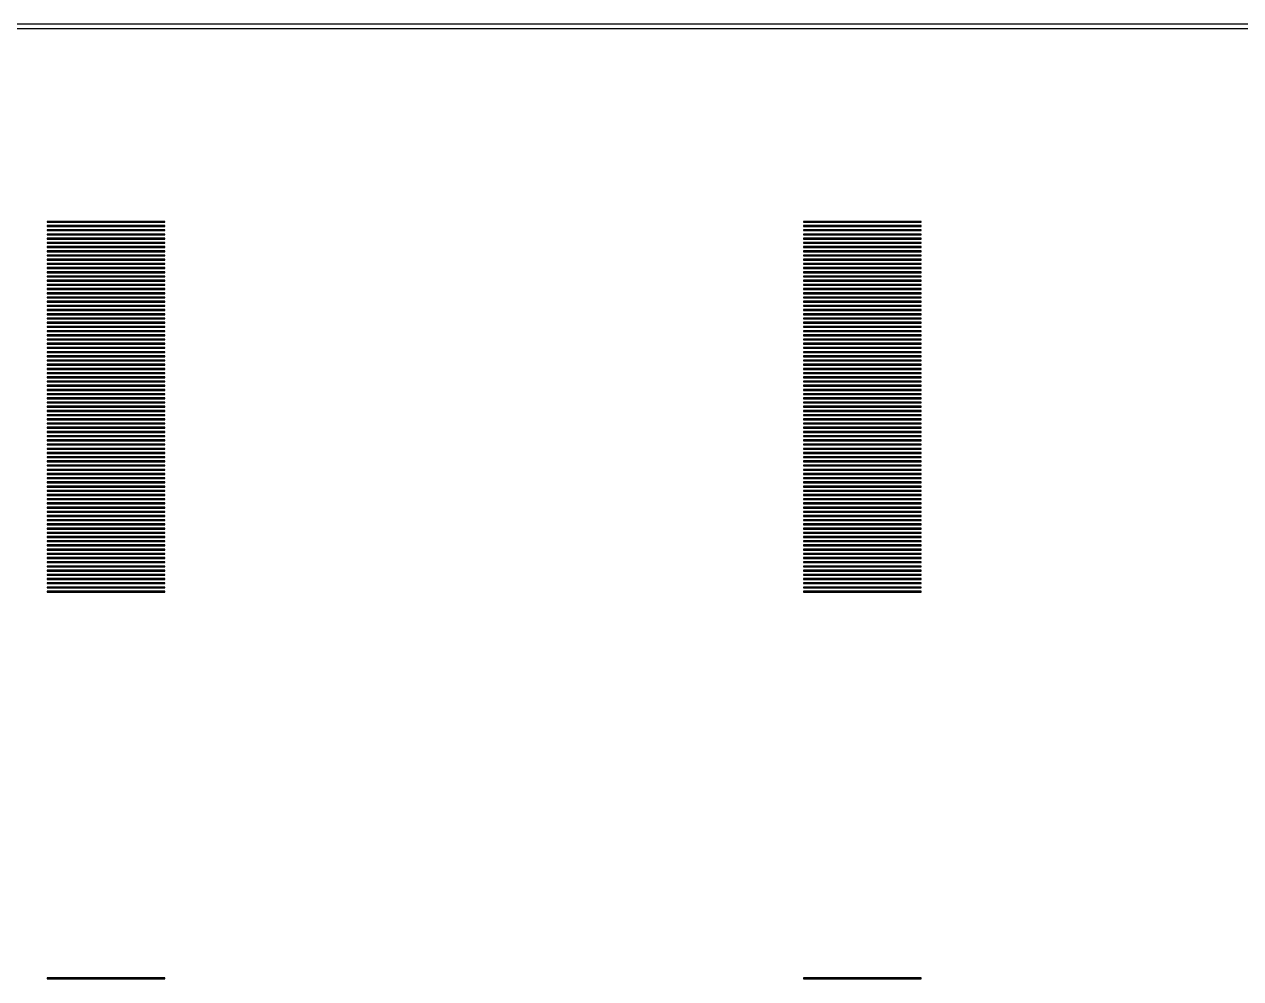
# Model space of a CAD drawing. Extents: x 0 to 54, y 0 to 90.
# Drawn here: x 12.53 to 27, y 78.69 to 90.05 of the extents above; entities that cross this region are included whole.
import ezdxf

# ---------------------------------------------------------------- set-up
doc = ezdxf.new("R2010")
doc.units = 0

msp = doc.modelspace()

# ---------------------------------------------------------------- linework, layer by layer
for p, q in [((54.05, 90.05), (-0.04999, 90.05)), ((0, 90), (54, 90)), ((14.2, 87.705), (12.8, 87.705)), ((12.8, 87.705), (12.8, 87.695)), ((12.8, 87.695), (14.2, 87.695)), ((14.2, 87.695), (14.2, 87.705)), ((23.2, 87.705), (21.8, 87.705)), ((21.8, 87.705), (21.8, 87.695)), ((21.8, 87.695), (23.2, 87.695)), ((23.2, 87.695), (23.2, 87.705)), ((14.2, 87.655), (12.8, 87.655)), ((12.8, 87.655), (12.8, 87.645)), ((12.8, 87.645), (14.2, 87.645)), ((14.2, 87.605), (12.8, 87.605)), ((12.8, 87.605), (12.8, 87.595)), ((12.8, 87.595), (14.2, 87.595)), ((14.2, 87.555), (12.8, 87.555)), ((12.8, 87.555), (12.8, 87.545)), ((14.2, 87.645), (14.2, 87.655)), ((14.2, 87.595), (14.2, 87.605)), ((14.2, 87.545), (14.2, 87.555)), ((23.2, 87.655), (21.8, 87.655)), ((21.8, 87.655), (21.8, 87.645)), ((21.8, 87.645), (23.2, 87.645)), ((23.2, 87.605), (21.8, 87.605)), ((21.8, 87.605), (21.8, 87.595)), ((21.8, 87.595), (23.2, 87.595)), ((23.2, 87.555), (21.8, 87.555)), ((21.8, 87.555), (21.8, 87.545)), ((23.2, 87.645), (23.2, 87.655)), ((23.2, 87.595), (23.2, 87.605)), ((23.2, 87.545), (23.2, 87.555)), ((12.8, 87.545), (14.2, 87.545)), ((14.2, 87.505), (12.8, 87.505)), ((12.8, 87.505), (12.8, 87.495)), ((12.8, 87.495), (14.2, 87.495)), ((14.2, 87.455), (12.8, 87.455)), ((12.8, 87.455), (12.8, 87.445)), ((12.8, 87.445), (14.2, 87.445)), ((14.2, 87.405), (12.8, 87.405)), ((12.8, 87.405), (12.8, 87.395)), ((14.2, 87.495), (14.2, 87.505)), ((14.2, 87.445), (14.2, 87.455)), ((14.2, 87.395), (14.2, 87.405)), ((21.8, 87.545), (23.2, 87.545)), ((23.2, 87.505), (21.8, 87.505)), ((21.8, 87.505), (21.8, 87.495)), ((21.8, 87.495), (23.2, 87.495)), ((23.2, 87.455), (21.8, 87.455)), ((21.8, 87.455), (21.8, 87.445)), ((21.8, 87.445), (23.2, 87.445)), ((23.2, 87.405), (21.8, 87.405)), ((21.8, 87.405), (21.8, 87.395)), ((23.2, 87.495), (23.2, 87.505)), ((23.2, 87.445), (23.2, 87.455)), ((23.2, 87.395), (23.2, 87.405)), ((12.8, 87.395), (14.2, 87.395)), ((14.2, 87.355), (12.8, 87.355)), ((12.8, 87.355), (12.8, 87.345)), ((12.8, 87.345), (14.2, 87.345)), ((14.2, 87.305), (12.8, 87.305)), ((12.8, 87.305), (12.8, 87.295)), ((12.8, 87.295), (14.2, 87.295)), ((14.2, 87.345), (14.2, 87.355)), ((14.2, 87.295), (14.2, 87.305)), ((21.8, 87.395), (23.2, 87.395)), ((23.2, 87.355), (21.8, 87.355)), ((21.8, 87.355), (21.8, 87.345)), ((21.8, 87.345), (23.2, 87.345)), ((23.2, 87.305), (21.8, 87.305)), ((21.8, 87.305), (21.8, 87.295)), ((21.8, 87.295), (23.2, 87.295)), ((23.2, 87.345), (23.2, 87.355)), ((23.2, 87.295), (23.2, 87.305)), ((14.2, 87.255), (12.8, 87.255)), ((12.8, 87.255), (12.8, 87.245)), ((12.8, 87.245), (14.2, 87.245)), ((14.2, 87.205), (12.8, 87.205)), ((12.8, 87.205), (12.8, 87.195)), ((12.8, 87.195), (14.2, 87.195)), ((14.2, 87.155), (12.8, 87.155)), ((12.8, 87.155), (12.8, 87.145)), ((12.8, 87.145), (14.2, 87.145)), ((14.2, 87.245), (14.2, 87.255)), ((14.2, 87.195), (14.2, 87.205)), ((14.2, 87.145), (14.2, 87.155)), ((23.2, 87.255), (21.8, 87.255)), ((21.8, 87.255), (21.8, 87.245)), ((21.8, 87.245), (23.2, 87.245)), ((23.2, 87.205), (21.8, 87.205)), ((21.8, 87.205), (21.8, 87.195)), ((21.8, 87.195), (23.2, 87.195)), ((23.2, 87.155), (21.8, 87.155)), ((21.8, 87.155), (21.8, 87.145)), ((21.8, 87.145), (23.2, 87.145)), ((23.2, 87.245), (23.2, 87.255)), ((23.2, 87.195), (23.2, 87.205)), ((23.2, 87.145), (23.2, 87.155)), ((14.2, 87.105), (12.8, 87.105)), ((12.8, 87.105), (12.8, 87.095)), ((12.8, 87.095), (14.2, 87.095)), ((14.2, 87.055), (12.8, 87.055)), ((12.8, 87.055), (12.8, 87.045)), ((12.8, 87.045), (14.2, 87.045)), ((14.2, 87.005), (12.8, 87.005)), ((12.8, 87.005), (12.8, 86.995)), ((12.8, 86.995), (14.2, 86.995)), ((14.2, 87.095), (14.2, 87.105)), ((14.2, 87.045), (14.2, 87.055)), ((14.2, 86.995), (14.2, 87.005)), ((23.2, 87.105), (21.8, 87.105)), ((21.8, 87.105), (21.8, 87.095)), ((21.8, 87.095), (23.2, 87.095)), ((23.2, 87.055), (21.8, 87.055)), ((21.8, 87.055), (21.8, 87.045)), ((21.8, 87.045), (23.2, 87.045)), ((23.2, 87.005), (21.8, 87.005)), ((21.8, 87.005), (21.8, 86.995)), ((21.8, 86.995), (23.2, 86.995)), ((23.2, 87.095), (23.2, 87.105)), ((23.2, 87.045), (23.2, 87.055)), ((23.2, 86.995), (23.2, 87.005)), ((14.2, 86.955), (12.8, 86.955)), ((12.8, 86.955), (12.8, 86.945)), ((12.8, 86.945), (14.2, 86.945)), ((14.2, 86.905), (12.8, 86.905)), ((12.8, 86.905), (12.8, 86.895)), ((12.8, 86.895), (14.2, 86.895)), ((14.2, 86.855), (12.8, 86.855)), ((12.8, 86.855), (12.8, 86.845)), ((12.8, 86.845), (14.2, 86.845)), ((14.2, 86.945), (14.2, 86.955)), ((14.2, 86.895), (14.2, 86.905)), ((14.2, 86.845), (14.2, 86.855)), ((23.2, 86.955), (21.8, 86.955)), ((21.8, 86.955), (21.8, 86.945)), ((21.8, 86.945), (23.2, 86.945)), ((23.2, 86.905), (21.8, 86.905)), ((21.8, 86.905), (21.8, 86.895)), ((21.8, 86.895), (23.2, 86.895)), ((23.2, 86.855), (21.8, 86.855)), ((21.8, 86.855), (21.8, 86.845)), ((21.8, 86.845), (23.2, 86.845)), ((23.2, 86.945), (23.2, 86.955)), ((23.2, 86.895), (23.2, 86.905)), ((23.2, 86.845), (23.2, 86.855)), ((14.2, 86.805), (12.8, 86.805)), ((12.8, 86.805), (12.8, 86.795)), ((12.8, 86.795), (14.2, 86.795)), ((14.2, 86.755), (12.8, 86.755)), ((12.8, 86.755), (12.8, 86.745)), ((12.8, 86.745), (14.2, 86.745)), ((14.2, 86.705), (12.8, 86.705)), ((12.8, 86.705), (12.8, 86.695)), ((12.8, 86.695), (14.2, 86.695)), ((14.2, 86.795), (14.2, 86.805)), ((14.2, 86.745), (14.2, 86.755)), ((14.2, 86.695), (14.2, 86.705)), ((23.2, 86.805), (21.8, 86.805)), ((21.8, 86.805), (21.8, 86.795)), ((21.8, 86.795), (23.2, 86.795)), ((23.2, 86.755), (21.8, 86.755)), ((21.8, 86.755), (21.8, 86.745)), ((21.8, 86.745), (23.2, 86.745)), ((23.2, 86.705), (21.8, 86.705)), ((21.8, 86.705), (21.8, 86.695)), ((21.8, 86.695), (23.2, 86.695)), ((23.2, 86.795), (23.2, 86.805)), ((23.2, 86.745), (23.2, 86.755)), ((23.2, 86.695), (23.2, 86.705)), ((14.2, 86.655), (12.8, 86.655)), ((12.8, 86.655), (12.8, 86.645)), ((12.8, 86.645), (14.2, 86.645)), ((14.2, 86.605), (12.8, 86.605)), ((12.8, 86.605), (12.8, 86.595)), ((12.8, 86.595), (14.2, 86.595)), ((14.2, 86.555), (12.8, 86.555)), ((12.8, 86.555), (12.8, 86.545)), ((12.8, 86.545), (14.2, 86.545)), ((14.2, 86.645), (14.2, 86.655)), ((14.2, 86.595), (14.2, 86.605)), ((14.2, 86.545), (14.2, 86.555)), ((23.2, 86.655), (21.8, 86.655)), ((21.8, 86.655), (21.8, 86.645)), ((21.8, 86.645), (23.2, 86.645)), ((23.2, 86.605), (21.8, 86.605)), ((21.8, 86.605), (21.8, 86.595)), ((21.8, 86.595), (23.2, 86.595)), ((23.2, 86.555), (21.8, 86.555)), ((21.8, 86.555), (21.8, 86.545)), ((21.8, 86.545), (23.2, 86.545)), ((23.2, 86.645), (23.2, 86.655)), ((23.2, 86.595), (23.2, 86.605)), ((23.2, 86.545), (23.2, 86.555)), ((14.2, 86.505), (12.8, 86.505)), ((12.8, 86.505), (12.8, 86.495)), ((12.8, 86.495), (14.2, 86.495)), ((14.2, 86.455), (12.8, 86.455)), ((12.8, 86.455), (12.8, 86.445)), ((12.8, 86.445), (14.2, 86.445)), ((14.2, 86.405), (12.8, 86.405)), ((12.8, 86.405), (12.8, 86.395)), ((12.8, 86.395), (14.2, 86.395)), ((14.2, 86.495), (14.2, 86.505)), ((14.2, 86.445), (14.2, 86.455)), ((14.2, 86.395), (14.2, 86.405)), ((23.2, 86.505), (21.8, 86.505)), ((21.8, 86.505), (21.8, 86.495)), ((21.8, 86.495), (23.2, 86.495)), ((23.2, 86.455), (21.8, 86.455)), ((21.8, 86.455), (21.8, 86.445)), ((21.8, 86.445), (23.2, 86.445)), ((23.2, 86.405), (21.8, 86.405)), ((21.8, 86.405), (21.8, 86.395)), ((21.8, 86.395), (23.2, 86.395)), ((23.2, 86.495), (23.2, 86.505)), ((23.2, 86.445), (23.2, 86.455)), ((23.2, 86.395), (23.2, 86.405)), ((14.2, 86.355), (12.8, 86.355)), ((12.8, 86.355), (12.8, 86.345)), ((12.8, 86.345), (14.2, 86.345)), ((14.2, 86.305), (12.8, 86.305)), ((12.8, 86.305), (12.8, 86.295)), ((12.8, 86.295), (14.2, 86.295)), ((14.2, 86.255), (12.8, 86.255)), ((12.8, 86.255), (12.8, 86.245)), ((12.8, 86.245), (14.2, 86.245)), ((14.2, 86.345), (14.2, 86.355)), ((14.2, 86.295), (14.2, 86.305)), ((14.2, 86.245), (14.2, 86.255)), ((23.2, 86.355), (21.8, 86.355)), ((21.8, 86.355), (21.8, 86.345)), ((21.8, 86.345), (23.2, 86.345)), ((23.2, 86.305), (21.8, 86.305)), ((21.8, 86.305), (21.8, 86.295)), ((21.8, 86.295), (23.2, 86.295)), ((23.2, 86.255), (21.8, 86.255)), ((21.8, 86.255), (21.8, 86.245)), ((21.8, 86.245), (23.2, 86.245)), ((23.2, 86.345), (23.2, 86.355)), ((23.2, 86.295), (23.2, 86.305)), ((23.2, 86.245), (23.2, 86.255)), ((14.2, 86.205), (12.8, 86.205)), ((12.8, 86.205), (12.8, 86.195)), ((12.8, 86.195), (14.2, 86.195)), ((14.2, 86.155), (12.8, 86.155)), ((12.8, 86.155), (12.8, 86.145)), ((12.8, 86.145), (14.2, 86.145)), ((14.2, 86.105), (12.8, 86.105)), ((12.8, 86.105), (12.8, 86.095)), ((14.2, 86.195), (14.2, 86.205)), ((14.2, 86.145), (14.2, 86.155)), ((14.2, 86.095), (14.2, 86.105)), ((23.2, 86.205), (21.8, 86.205)), ((21.8, 86.205), (21.8, 86.195)), ((21.8, 86.195), (23.2, 86.195)), ((23.2, 86.155), (21.8, 86.155)), ((21.8, 86.155), (21.8, 86.145)), ((21.8, 86.145), (23.2, 86.145)), ((23.2, 86.105), (21.8, 86.105)), ((21.8, 86.105), (21.8, 86.095)), ((23.2, 86.195), (23.2, 86.205)), ((23.2, 86.145), (23.2, 86.155)), ((23.2, 86.095), (23.2, 86.105)), ((12.8, 86.095), (14.2, 86.095)), ((14.2, 86.055), (12.8, 86.055)), ((12.8, 86.055), (12.8, 86.045)), ((12.8, 86.045), (14.2, 86.045)), ((14.2, 86.005), (12.8, 86.005)), ((12.8, 86.005), (12.8, 85.995)), ((12.8, 85.995), (14.2, 85.995)), ((14.2, 85.955), (12.8, 85.955)), ((12.8, 85.955), (12.8, 85.945)), ((14.2, 86.045), (14.2, 86.055)), ((14.2, 85.995), (14.2, 86.005)), ((14.2, 85.945), (14.2, 85.955)), ((21.8, 86.095), (23.2, 86.095)), ((23.2, 86.055), (21.8, 86.055)), ((21.8, 86.055), (21.8, 86.045)), ((21.8, 86.045), (23.2, 86.045)), ((23.2, 86.005), (21.8, 86.005)), ((21.8, 86.005), (21.8, 85.995)), ((21.8, 85.995), (23.2, 85.995)), ((23.2, 85.955), (21.8, 85.955)), ((21.8, 85.955), (21.8, 85.945)), ((23.2, 86.045), (23.2, 86.055)), ((23.2, 85.995), (23.2, 86.005)), ((23.2, 85.945), (23.2, 85.955)), ((12.8, 85.945), (14.2, 85.945)), ((14.2, 85.905), (12.8, 85.905)), ((12.8, 85.905), (12.8, 85.895)), ((12.8, 85.895), (14.2, 85.895)), ((14.2, 85.855), (12.8, 85.855)), ((12.8, 85.855), (12.8, 85.845)), ((12.8, 85.845), (14.2, 85.845)), ((14.2, 85.895), (14.2, 85.905)), ((14.2, 85.845), (14.2, 85.855)), ((21.8, 85.945), (23.2, 85.945)), ((23.2, 85.905), (21.8, 85.905)), ((21.8, 85.905), (21.8, 85.895)), ((21.8, 85.895), (23.2, 85.895)), ((23.2, 85.855), (21.8, 85.855)), ((21.8, 85.855), (21.8, 85.845)), ((21.8, 85.845), (23.2, 85.845)), ((23.2, 85.895), (23.2, 85.905)), ((23.2, 85.845), (23.2, 85.855)), ((14.2, 85.805), (12.8, 85.805)), ((12.8, 85.805), (12.8, 85.795)), ((12.8, 85.795), (14.2, 85.795)), ((14.2, 85.755), (12.8, 85.755)), ((12.8, 85.755), (12.8, 85.745)), ((12.8, 85.745), (14.2, 85.745)), ((14.2, 85.705), (12.8, 85.705)), ((12.8, 85.705), (12.8, 85.695)), ((12.8, 85.695), (14.2, 85.695)), ((14.2, 85.795), (14.2, 85.805)), ((14.2, 85.745), (14.2, 85.755)), ((14.2, 85.695), (14.2, 85.705)), ((23.2, 85.805), (21.8, 85.805)), ((21.8, 85.805), (21.8, 85.795)), ((21.8, 85.795), (23.2, 85.795)), ((23.2, 85.755), (21.8, 85.755)), ((21.8, 85.755), (21.8, 85.745)), ((21.8, 85.745), (23.2, 85.745)), ((23.2, 85.705), (21.8, 85.705)), ((21.8, 85.705), (21.8, 85.695)), ((21.8, 85.695), (23.2, 85.695)), ((23.2, 85.795), (23.2, 85.805)), ((23.2, 85.745), (23.2, 85.755)), ((23.2, 85.695), (23.2, 85.705)), ((14.2, 85.655), (12.8, 85.655)), ((12.8, 85.655), (12.8, 85.645)), ((12.8, 85.645), (14.2, 85.645)), ((14.2, 85.605), (12.8, 85.605)), ((12.8, 85.605), (12.8, 85.595)), ((12.8, 85.595), (14.2, 85.595)), ((14.2, 85.555), (12.8, 85.555)), ((12.8, 85.555), (12.8, 85.545)), ((12.8, 85.545), (14.2, 85.545)), ((14.2, 85.645), (14.2, 85.655)), ((14.2, 85.595), (14.2, 85.605)), ((14.2, 85.545), (14.2, 85.555)), ((23.2, 85.655), (21.8, 85.655)), ((21.8, 85.655), (21.8, 85.645)), ((21.8, 85.645), (23.2, 85.645)), ((23.2, 85.605), (21.8, 85.605)), ((21.8, 85.605), (21.8, 85.595)), ((21.8, 85.595), (23.2, 85.595)), ((23.2, 85.555), (21.8, 85.555)), ((21.8, 85.555), (21.8, 85.545)), ((21.8, 85.545), (23.2, 85.545)), ((23.2, 85.645), (23.2, 85.655)), ((23.2, 85.595), (23.2, 85.605)), ((23.2, 85.545), (23.2, 85.555)), ((14.2, 85.505), (12.8, 85.505)), ((12.8, 85.505), (12.8, 85.495)), ((12.8, 85.495), (14.2, 85.495)), ((14.2, 85.455), (12.8, 85.455)), ((12.8, 85.455), (12.8, 85.445)), ((12.8, 85.445), (14.2, 85.445)), ((14.2, 85.405), (12.8, 85.405)), ((12.8, 85.405), (12.8, 85.395)), ((12.8, 85.395), (14.2, 85.395)), ((14.2, 85.495), (14.2, 85.505)), ((14.2, 85.445), (14.2, 85.455)), ((14.2, 85.395), (14.2, 85.405)), ((23.2, 85.505), (21.8, 85.505)), ((21.8, 85.505), (21.8, 85.495)), ((21.8, 85.495), (23.2, 85.495)), ((23.2, 85.455), (21.8, 85.455)), ((21.8, 85.455), (21.8, 85.445)), ((21.8, 85.445), (23.2, 85.445)), ((23.2, 85.405), (21.8, 85.405)), ((21.8, 85.405), (21.8, 85.395)), ((21.8, 85.395), (23.2, 85.395)), ((23.2, 85.495), (23.2, 85.505)), ((23.2, 85.445), (23.2, 85.455)), ((23.2, 85.395), (23.2, 85.405)), ((14.2, 85.355), (12.8, 85.355)), ((12.8, 85.355), (12.8, 85.345)), ((12.8, 85.345), (14.2, 85.345)), ((14.2, 85.305), (12.8, 85.305)), ((12.8, 85.305), (12.8, 85.295)), ((12.8, 85.295), (14.2, 85.295)), ((14.2, 85.255), (12.8, 85.255)), ((12.8, 85.255), (12.8, 85.245)), ((12.8, 85.245), (14.2, 85.245)), ((14.2, 85.345), (14.2, 85.355)), ((14.2, 85.295), (14.2, 85.305)), ((14.2, 85.245), (14.2, 85.255)), ((23.2, 85.355), (21.8, 85.355)), ((21.8, 85.355), (21.8, 85.345)), ((21.8, 85.345), (23.2, 85.345)), ((23.2, 85.305), (21.8, 85.305)), ((21.8, 85.305), (21.8, 85.295)), ((21.8, 85.295), (23.2, 85.295)), ((23.2, 85.255), (21.8, 85.255)), ((21.8, 85.255), (21.8, 85.245)), ((21.8, 85.245), (23.2, 85.245)), ((23.2, 85.345), (23.2, 85.355)), ((23.2, 85.295), (23.2, 85.305)), ((23.2, 85.245), (23.2, 85.255)), ((14.2, 85.205), (12.8, 85.205)), ((12.8, 85.205), (12.8, 85.195)), ((12.8, 85.195), (14.2, 85.195)), ((14.2, 85.155), (12.8, 85.155)), ((12.8, 85.155), (12.8, 85.145)), ((12.8, 85.145), (14.2, 85.145)), ((14.2, 85.105), (12.8, 85.105)), ((12.8, 85.105), (12.8, 85.095)), ((12.8, 85.095), (14.2, 85.095)), ((14.2, 85.195), (14.2, 85.205)), ((14.2, 85.145), (14.2, 85.155)), ((14.2, 85.095), (14.2, 85.105)), ((23.2, 85.205), (21.8, 85.205)), ((21.8, 85.205), (21.8, 85.195)), ((21.8, 85.195), (23.2, 85.195)), ((23.2, 85.155), (21.8, 85.155)), ((21.8, 85.155), (21.8, 85.145)), ((21.8, 85.145), (23.2, 85.145)), ((23.2, 85.105), (21.8, 85.105)), ((21.8, 85.105), (21.8, 85.095)), ((21.8, 85.095), (23.2, 85.095)), ((23.2, 85.195), (23.2, 85.205)), ((23.2, 85.145), (23.2, 85.155)), ((23.2, 85.095), (23.2, 85.105)), ((14.2, 85.055), (12.8, 85.055)), ((12.8, 85.055), (12.8, 85.045)), ((12.8, 85.045), (14.2, 85.045)), ((14.2, 85.005), (12.8, 85.005)), ((12.8, 85.005), (12.8, 84.995)), ((12.8, 84.995), (14.2, 84.995)), ((14.2, 84.955), (12.8, 84.955)), ((12.8, 84.955), (12.8, 84.945)), ((12.8, 84.945), (14.2, 84.945)), ((14.2, 85.045), (14.2, 85.055)), ((14.2, 84.995), (14.2, 85.005)), ((14.2, 84.945), (14.2, 84.955)), ((23.2, 85.055), (21.8, 85.055)), ((21.8, 85.055), (21.8, 85.045)), ((21.8, 85.045), (23.2, 85.045)), ((23.2, 85.005), (21.8, 85.005)), ((21.8, 85.005), (21.8, 84.995)), ((21.8, 84.995), (23.2, 84.995)), ((23.2, 84.955), (21.8, 84.955)), ((21.8, 84.955), (21.8, 84.945)), ((21.8, 84.945), (23.2, 84.945)), ((23.2, 85.045), (23.2, 85.055)), ((23.2, 84.995), (23.2, 85.005)), ((23.2, 84.945), (23.2, 84.955)), ((14.2, 84.905), (12.8, 84.905)), ((12.8, 84.905), (12.8, 84.895)), ((12.8, 84.895), (14.2, 84.895)), ((14.2, 84.855), (12.8, 84.855)), ((12.8, 84.855), (12.8, 84.845)), ((12.8, 84.845), (14.2, 84.845)), ((14.2, 84.805), (12.8, 84.805)), ((12.8, 84.805), (12.8, 84.795)), ((14.2, 84.895), (14.2, 84.905)), ((14.2, 84.845), (14.2, 84.855)), ((14.2, 84.795), (14.2, 84.805)), ((23.2, 84.905), (21.8, 84.905)), ((21.8, 84.905), (21.8, 84.895)), ((21.8, 84.895), (23.2, 84.895)), ((23.2, 84.855), (21.8, 84.855)), ((21.8, 84.855), (21.8, 84.845)), ((21.8, 84.845), (23.2, 84.845)), ((23.2, 84.805), (21.8, 84.805)), ((21.8, 84.805), (21.8, 84.795)), ((23.2, 84.895), (23.2, 84.905)), ((23.2, 84.845), (23.2, 84.855)), ((23.2, 84.795), (23.2, 84.805)), ((12.8, 84.795), (14.2, 84.795)), ((14.2, 84.755), (12.8, 84.755)), ((12.8, 84.755), (12.8, 84.745)), ((12.8, 84.745), (14.2, 84.745)), ((14.2, 84.705), (12.8, 84.705)), ((12.8, 84.705), (12.8, 84.695)), ((12.8, 84.695), (14.2, 84.695)), ((14.2, 84.655), (12.8, 84.655)), ((12.8, 84.655), (12.8, 84.645)), ((14.2, 84.745), (14.2, 84.755)), ((14.2, 84.695), (14.2, 84.705)), ((14.2, 84.645), (14.2, 84.655)), ((21.8, 84.795), (23.2, 84.795)), ((23.2, 84.755), (21.8, 84.755)), ((21.8, 84.755), (21.8, 84.745)), ((21.8, 84.745), (23.2, 84.745)), ((23.2, 84.705), (21.8, 84.705)), ((21.8, 84.705), (21.8, 84.695)), ((21.8, 84.695), (23.2, 84.695)), ((23.2, 84.655), (21.8, 84.655)), ((21.8, 84.655), (21.8, 84.645)), ((23.2, 84.745), (23.2, 84.755)), ((23.2, 84.695), (23.2, 84.705)), ((23.2, 84.645), (23.2, 84.655)), ((12.8, 84.645), (14.2, 84.645)), ((14.2, 84.605), (12.8, 84.605)), ((12.8, 84.605), (12.8, 84.595)), ((12.8, 84.595), (14.2, 84.595)), ((14.2, 84.555), (12.8, 84.555)), ((12.8, 84.555), (12.8, 84.545)), ((12.8, 84.545), (14.2, 84.545)), ((14.2, 84.595), (14.2, 84.605)), ((14.2, 84.545), (14.2, 84.555)), ((21.8, 84.645), (23.2, 84.645)), ((23.2, 84.605), (21.8, 84.605)), ((21.8, 84.605), (21.8, 84.595)), ((21.8, 84.595), (23.2, 84.595)), ((23.2, 84.555), (21.8, 84.555)), ((21.8, 84.555), (21.8, 84.545)), ((21.8, 84.545), (23.2, 84.545)), ((23.2, 84.595), (23.2, 84.605)), ((23.2, 84.545), (23.2, 84.555)), ((14.2, 84.505), (12.8, 84.505)), ((12.8, 84.505), (12.8, 84.495)), ((12.8, 84.495), (14.2, 84.495)), ((14.2, 84.455), (12.8, 84.455)), ((12.8, 84.455), (12.8, 84.445)), ((12.8, 84.445), (14.2, 84.445)), ((14.2, 84.405), (12.8, 84.405)), ((12.8, 84.405), (12.8, 84.395)), ((12.8, 84.395), (14.2, 84.395)), ((14.2, 84.495), (14.2, 84.505)), ((14.2, 84.445), (14.2, 84.455)), ((14.2, 84.395), (14.2, 84.405)), ((23.2, 84.505), (21.8, 84.505)), ((21.8, 84.505), (21.8, 84.495)), ((21.8, 84.495), (23.2, 84.495)), ((23.2, 84.455), (21.8, 84.455)), ((21.8, 84.455), (21.8, 84.445)), ((21.8, 84.445), (23.2, 84.445)), ((23.2, 84.405), (21.8, 84.405)), ((21.8, 84.405), (21.8, 84.395)), ((21.8, 84.395), (23.2, 84.395)), ((23.2, 84.495), (23.2, 84.505)), ((23.2, 84.445), (23.2, 84.455)), ((23.2, 84.395), (23.2, 84.405)), ((14.2, 84.355), (12.8, 84.355)), ((12.8, 84.355), (12.8, 84.345)), ((12.8, 84.345), (14.2, 84.345)), ((14.2, 84.305), (12.8, 84.305)), ((12.8, 84.305), (12.8, 84.295)), ((12.8, 84.295), (14.2, 84.295)), ((14.2, 84.255), (12.8, 84.255)), ((12.8, 84.255), (12.8, 84.245)), ((12.8, 84.245), (14.2, 84.245)), ((14.2, 84.345), (14.2, 84.355)), ((14.2, 84.295), (14.2, 84.305)), ((14.2, 84.245), (14.2, 84.255)), ((23.2, 84.355), (21.8, 84.355)), ((21.8, 84.355), (21.8, 84.345)), ((21.8, 84.345), (23.2, 84.345)), ((23.2, 84.305), (21.8, 84.305)), ((21.8, 84.305), (21.8, 84.295)), ((21.8, 84.295), (23.2, 84.295)), ((23.2, 84.255), (21.8, 84.255)), ((21.8, 84.255), (21.8, 84.245)), ((21.8, 84.245), (23.2, 84.245)), ((23.2, 84.345), (23.2, 84.355)), ((23.2, 84.295), (23.2, 84.305)), ((23.2, 84.245), (23.2, 84.255)), ((14.2, 84.205), (12.8, 84.205)), ((12.8, 84.205), (12.8, 84.195)), ((12.8, 84.195), (14.2, 84.195)), ((14.2, 84.155), (12.8, 84.155)), ((12.8, 84.155), (12.8, 84.145)), ((12.8, 84.145), (14.2, 84.145)), ((14.2, 84.105), (12.8, 84.105)), ((12.8, 84.105), (12.8, 84.095)), ((12.8, 84.095), (14.2, 84.095)), ((14.2, 84.195), (14.2, 84.205)), ((14.2, 84.145), (14.2, 84.155)), ((14.2, 84.095), (14.2, 84.105)), ((23.2, 84.205), (21.8, 84.205)), ((21.8, 84.205), (21.8, 84.195)), ((21.8, 84.195), (23.2, 84.195)), ((23.2, 84.155), (21.8, 84.155)), ((21.8, 84.155), (21.8, 84.145)), ((21.8, 84.145), (23.2, 84.145)), ((23.2, 84.105), (21.8, 84.105)), ((21.8, 84.105), (21.8, 84.095)), ((21.8, 84.095), (23.2, 84.095)), ((23.2, 84.195), (23.2, 84.205)), ((23.2, 84.145), (23.2, 84.155)), ((23.2, 84.095), (23.2, 84.105)), ((14.2, 84.055), (12.8, 84.055)), ((12.8, 84.055), (12.8, 84.045)), ((12.8, 84.045), (14.2, 84.045)), ((14.2, 84.005), (12.8, 84.005)), ((12.8, 84.005), (12.8, 83.995)), ((12.8, 83.995), (14.2, 83.995)), ((14.2, 83.955), (12.8, 83.955)), ((12.8, 83.955), (12.8, 83.945)), ((12.8, 83.945), (14.2, 83.945)), ((14.2, 84.045), (14.2, 84.055)), ((14.2, 83.995), (14.2, 84.005)), ((14.2, 83.945), (14.2, 83.955)), ((23.2, 84.055), (21.8, 84.055)), ((21.8, 84.055), (21.8, 84.045)), ((21.8, 84.045), (23.2, 84.045)), ((23.2, 84.005), (21.8, 84.005)), ((21.8, 84.005), (21.8, 83.995)), ((21.8, 83.995), (23.2, 83.995)), ((23.2, 83.955), (21.8, 83.955)), ((21.8, 83.955), (21.8, 83.945)), ((21.8, 83.945), (23.2, 83.945)), ((23.2, 84.045), (23.2, 84.055)), ((23.2, 83.995), (23.2, 84.005)), ((23.2, 83.945), (23.2, 83.955)), ((14.2, 83.905), (12.8, 83.905)), ((12.8, 83.905), (12.8, 83.895)), ((12.8, 83.895), (14.2, 83.895)), ((14.2, 83.855), (12.8, 83.855)), ((12.8, 83.855), (12.8, 83.845)), ((12.8, 83.845), (14.2, 83.845)), ((14.2, 83.805), (12.8, 83.805)), ((12.8, 83.805), (12.8, 83.795)), ((12.8, 83.795), (14.2, 83.795)), ((14.2, 83.895), (14.2, 83.905)), ((14.2, 83.845), (14.2, 83.855)), ((14.2, 83.795), (14.2, 83.805)), ((23.2, 83.905), (21.8, 83.905)), ((21.8, 83.905), (21.8, 83.895)), ((21.8, 83.895), (23.2, 83.895)), ((23.2, 83.855), (21.8, 83.855)), ((21.8, 83.855), (21.8, 83.845)), ((21.8, 83.845), (23.2, 83.845)), ((23.2, 83.805), (21.8, 83.805)), ((21.8, 83.805), (21.8, 83.795)), ((21.8, 83.795), (23.2, 83.795)), ((23.2, 83.895), (23.2, 83.905)), ((23.2, 83.845), (23.2, 83.855)), ((23.2, 83.795), (23.2, 83.805)), ((14.2, 83.755), (12.8, 83.755)), ((12.8, 83.755), (12.8, 83.745)), ((12.8, 83.745), (14.2, 83.745)), ((14.2, 83.705), (12.8, 83.705)), ((12.8, 83.705), (12.8, 83.695)), ((12.8, 83.695), (14.2, 83.695)), ((14.2, 83.655), (12.8, 83.655)), ((12.8, 83.655), (12.8, 83.645)), ((12.8, 83.645), (14.2, 83.645)), ((14.2, 83.745), (14.2, 83.755)), ((14.2, 83.695), (14.2, 83.705)), ((14.2, 83.645), (14.2, 83.655)), ((23.2, 83.755), (21.8, 83.755)), ((21.8, 83.755), (21.8, 83.745)), ((21.8, 83.745), (23.2, 83.745)), ((23.2, 83.705), (21.8, 83.705)), ((21.8, 83.705), (21.8, 83.695)), ((21.8, 83.695), (23.2, 83.695)), ((23.2, 83.655), (21.8, 83.655)), ((21.8, 83.655), (21.8, 83.645)), ((21.8, 83.645), (23.2, 83.645)), ((23.2, 83.745), (23.2, 83.755)), ((23.2, 83.695), (23.2, 83.705)), ((23.2, 83.645), (23.2, 83.655)), ((14.2, 83.605), (12.8, 83.605)), ((12.8, 83.605), (12.8, 83.595)), ((12.8, 83.595), (14.2, 83.595)), ((14.2, 83.555), (12.8, 83.555)), ((12.8, 83.555), (12.8, 83.545)), ((12.8, 83.545), (14.2, 83.545)), ((14.2, 83.505), (12.8, 83.505)), ((12.8, 83.505), (12.8, 83.495)), ((12.8, 83.495), (14.2, 83.495)), ((14.2, 83.595), (14.2, 83.605)), ((14.2, 83.545), (14.2, 83.555)), ((14.2, 83.495), (14.2, 83.505)), ((23.2, 83.605), (21.8, 83.605)), ((21.8, 83.605), (21.8, 83.595)), ((21.8, 83.595), (23.2, 83.595)), ((23.2, 83.555), (21.8, 83.555)), ((21.8, 83.555), (21.8, 83.545)), ((21.8, 83.545), (23.2, 83.545)), ((23.2, 83.505), (21.8, 83.505)), ((21.8, 83.505), (21.8, 83.495)), ((21.8, 83.495), (23.2, 83.495)), ((23.2, 83.595), (23.2, 83.605)), ((23.2, 83.545), (23.2, 83.555)), ((23.2, 83.495), (23.2, 83.505)), ((14.2, 83.455), (12.8, 83.455)), ((12.8, 83.455), (12.8, 83.445)), ((12.8, 83.445), (14.2, 83.445)), ((14.2, 83.405), (12.8, 83.405)), ((12.8, 83.405), (12.8, 83.395)), ((12.8, 83.395), (14.2, 83.395)), ((14.2, 83.355), (12.8, 83.355)), ((12.8, 83.355), (12.8, 83.345)), ((14.2, 83.445), (14.2, 83.455)), ((14.2, 83.395), (14.2, 83.405)), ((14.2, 83.345), (14.2, 83.355)), ((23.2, 83.455), (21.8, 83.455)), ((21.8, 83.455), (21.8, 83.445)), ((21.8, 83.445), (23.2, 83.445)), ((23.2, 83.405), (21.8, 83.405)), ((21.8, 83.405), (21.8, 83.395)), ((21.8, 83.395), (23.2, 83.395)), ((23.2, 83.355), (21.8, 83.355)), ((21.8, 83.355), (21.8, 83.345)), ((23.2, 83.445), (23.2, 83.455)), ((23.2, 83.395), (23.2, 83.405)), ((23.2, 83.345), (23.2, 83.355)), ((12.8, 83.345), (14.2, 83.345)), ((14.2, 83.305), (12.8, 83.305)), ((12.8, 83.305), (12.8, 83.295)), ((12.8, 83.295), (14.2, 83.295)), ((14.2, 83.295), (14.2, 83.305)), ((21.8, 83.345), (23.2, 83.345)), ((23.2, 83.305), (21.8, 83.305)), ((21.8, 83.305), (21.8, 83.295)), ((21.8, 83.295), (23.2, 83.295)), ((23.2, 83.295), (23.2, 83.305)), ((14.2, 78.705), (12.8, 78.705)), ((12.8, 78.705), (12.8, 78.695)), ((12.8, 78.695), (14.2, 78.695)), ((14.2, 78.695), (14.2, 78.705)), ((23.2, 78.705), (21.8, 78.705)), ((21.8, 78.705), (21.8, 78.695)), ((21.8, 78.695), (23.2, 78.695)), ((23.2, 78.695), (23.2, 78.705))]:
    msp.add_line(p, q)

doc.saveas('drawing.dxf')
